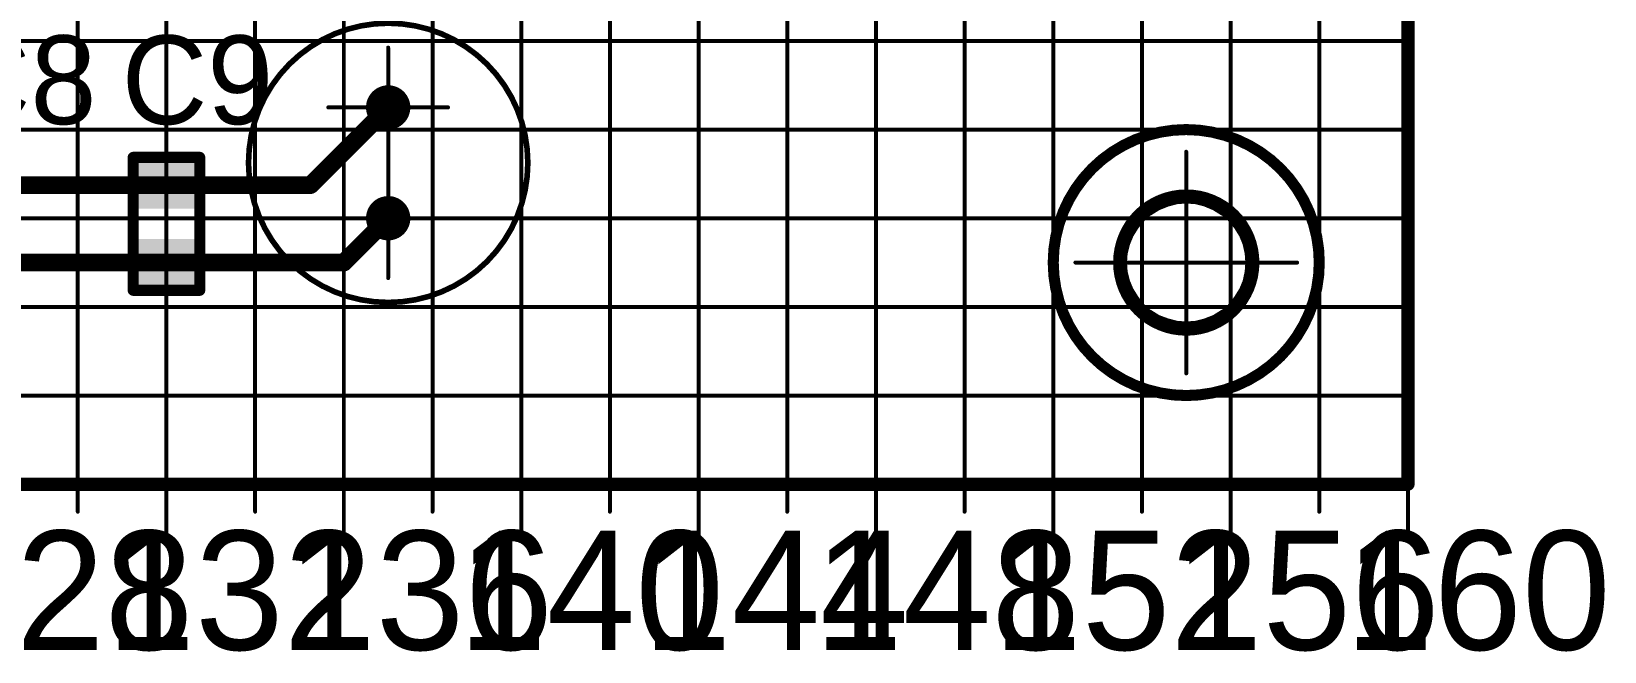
# Model space of a CAD drawing. Header units: millimetres. Extents: x 0 to 841, y 0 to 2540.
# Drawn here: x 330.9 to 401.9, y 2243.4 to 2271.4 of the extents above; entities that cross this region are included whole.
import ezdxf

# ---------------------------------------------------------------- set-up
doc = ezdxf.new("R2010")
doc.units = ezdxf.units.MM
for name, color, linetype in [('Mechanical11', 56, 'Continuous'), ('Mechanical12', 56, 'Continuous'), ('Mechanical7', 56, 'Continuous'), ('Mechanical9', 56, 'Continuous')]:
    doc.layers.add(name, color=color, linetype=linetype)

# ---------------------------------------------------------------- blocks, each defined once
blk = doc.blocks.new('BOASVIEW______T___O_______2_1_33_1_B_1')
at = {"layer": 'Mechanical12'}
for points in [[(265.346, 12.433), (265.346, 14.555), (262.654, 14.555), (262.654, 12.433)], [(265.346, 8.939), (265.346, 11.061), (262.654, 11.061), (262.654, 8.939)]]:
    blk.add_hatch(color=56, dxfattribs=at).paths.add_polyline_path(points)
for points, const_width in [([(320, 210), (320, 0)], 0.6), ([(320, 210), (320, 0)], 0.6), ([(320, 204), (320, 0)], 0.5), ([(262.5, 14.747), (265.5, 14.747)], 0.5), ([(262.5, 8.747), (262.5, 14.747)], 0.5), ([(265.5, 8.747), (265.5, 14.747)], 0.5), ([(262.5, 8.747), (265.5, 8.747)], 0.5), ([(0, 0), (320, 0)], 0.6), ([(0, 0), (320, 0)], 0.6), ([(10, 0), (320, 0)], 0.5)]:
    blk.add_lwpolyline(points, dxfattribs=dict(at, const_width=const_width))
for points, const_width in [([(280.3, 14.5, 1), (267.7, 14.5, 1)], 0.254), ([(274.7, 17, 1), (273.3, 17, 1)], 0.6), ([(273.15, 17, 1), (273.45, 17, 1)], 0.3), ([(274.55, 17, 1), (274.85, 17, 1)], 0.3), ([(316, 10, 1), (304, 10, 1)], 0.5), ([(262.375, 14.747, 1), (262.625, 14.747, 1)], 0.25), ([(262.375, 14.747, 1), (262.625, 14.747, 1)], 0.25), ([(265.375, 14.747, 1), (265.625, 14.747, 1)], 0.25), ([(265.375, 14.747, 1), (265.625, 14.747, 1)], 0.25), ([(267.637, 14.5, 1), (267.764, 14.5, 1)], 0.127), ([(280.237, 14.5, 1), (280.364, 14.5, 1)], 0.127), ([(274.7, 12, 1), (273.3, 12, 1)], 0.6), ([(313, 10, 1), (307, 10, 1)], 0.6), ([(273.15, 12, 1), (273.45, 12, 1)], 0.3), ([(274.55, 12, 1), (274.85, 12, 1)], 0.3), ([(303.875, 10, 1), (304.125, 10, 1)], 0.25), ([(306.85, 10, 1), (307.15, 10, 1)], 0.3), ([(312.85, 10, 1), (313.15, 10, 1)], 0.3), ([(315.875, 10, 1), (316.125, 10, 1)], 0.25), ([(262.375, 8.747, 1), (262.625, 8.747, 1)], 0.25), ([(262.375, 8.747, 1), (262.625, 8.747, 1)], 0.25), ([(265.375, 8.747, 1), (265.625, 8.747, 1)], 0.25), ([(265.375, 8.747, 1), (265.625, 8.747, 1)], 0.25), ([(319.85, 0, 1), (320.15, 0, 1)], 0.3), ([(319.85, 0, 1), (320.15, 0, 1)], 0.3), ([(319.85, 0, 1), (320.15, 0, 1)], 0.3), ([(319.85, 0, 1), (320.15, 0, 1)], 0.3), ([(319.875, 0, 1), (320.125, 0, 1)], 0.25), ([(319.875, 0, 1), (320.125, 0, 1)], 0.25)]:
    blk.add_lwpolyline(points, format="xyb", close=True, dxfattribs=dict(at, const_width=const_width))
at = {"layer": 'Mechanical7', "const_width": 0.18}
for points in [[(274, 14.3), (274, 19.7)], [(271.3, 17), (276.7, 17)], [(310, 5), (310, 15)], [(274, 9.3), (274, 14.7)], [(271.3, 12), (276.7, 12)], [(305, 10), (315, 10)]]:
    blk.add_lwpolyline(points, dxfattribs=at)
at = {"layer": 'Mechanical7', "const_width": 0.09}
for points in [[(273.955, 19.7, 1), (274.045, 19.7, 1)], [(271.255, 17, 1), (271.345, 17, 1)], [(276.655, 17, 1), (276.745, 17, 1)], [(309.955, 15, 1), (310.045, 15, 1)], [(273.955, 14.7, 1), (274.045, 14.7, 1)], [(273.955, 14.3, 1), (274.045, 14.3, 1)], [(271.255, 12, 1), (271.345, 12, 1)], [(276.655, 12, 1), (276.745, 12, 1)], [(304.955, 10, 1), (305.045, 10, 1)], [(314.955, 10, 1), (315.045, 10, 1)], [(273.955, 9.3, 1), (274.045, 9.3, 1)], [(309.955, 5, 1), (310.045, 5, 1)]]:
    blk.add_lwpolyline(points, format="xyb", close=True, dxfattribs=at)
at = {"layer": 'Mechanical7'}
for s, p in [('C8', (254.002, 16.246)), ('C9', (261.978, 16.246))]:
    blk.add_text(s, height=4, dxfattribs=at).set_placement(p)
blk = doc.blocks.new('BOASVIEW______T___L_____2_1_1_1_B_4')
at = {"layer": 'Mechanical12'}
for points in [[(265.346, 12.433), (265.346, 14.555), (262.654, 14.555), (262.654, 12.433)], [(265.346, 8.939), (265.346, 11.061), (262.654, 11.061), (262.654, 8.939)]]:
    blk.add_hatch(color=56, dxfattribs=at).paths.add_polyline_path(points)
at = {"layer": 'Mechanical11'}
for p, q in [((273.592, 17), (273.623, 17.156)), ((273.623, 17.156), (273.712, 17.288)), ((273.712, 17.288), (273.844, 17.377)), ((273.844, 17.377), (274, 17.408)), ((274, 17.408), (274, 17)), ((273.623, 16.844), (273.592, 17)), ((273.592, 17), (274, 17)), ((274, 17), (273.592, 17)), ((273.712, 16.712), (273.623, 16.844)), ((273.844, 16.623), (273.712, 16.712)), ((274, 16.592), (273.844, 16.623)), ((274, 17), (274.408, 17)), ((274, 16.592), (274, 17)), ((274, 17), (274, 16.592)), ((274.156, 16.623), (274, 16.592)), ((274.288, 16.712), (274.156, 16.623)), ((274.377, 16.844), (274.288, 16.712)), ((274.408, 17), (274.377, 16.844)), ((273.592, 12), (273.623, 12.156)), ((273.623, 12.156), (273.712, 12.288)), ((273.712, 12.288), (273.844, 12.377)), ((273.844, 12.377), (274, 12.408)), ((274, 12.408), (274, 12)), ((310, 10), (310, 12.708)), ((310, 12.708), (310.424, 12.675)), ((310.424, 12.675), (310.837, 12.576)), ((310.837, 12.576), (311.23, 12.413)), ((311.23, 12.413), (311.592, 12.191)), ((311.592, 12.191), (311.915, 11.915)), ((273.623, 11.844), (273.592, 12)), ((273.592, 12), (274, 12)), ((274, 12), (273.592, 12)), ((273.712, 11.712), (273.623, 11.844)), ((273.844, 11.623), (273.712, 11.712)), ((274, 11.592), (273.844, 11.623)), ((274, 12), (274.408, 12)), ((274, 11.592), (274, 12)), ((274, 12), (274, 11.592)), ((274.156, 11.623), (274, 11.592)), ((274.288, 11.712), (274.156, 11.623)), ((274.377, 11.844), (274.288, 11.712)), ((274.408, 12), (274.377, 11.844)), ((311.915, 11.915), (312.191, 11.592)), ((312.191, 11.592), (312.413, 11.23)), ((312.413, 11.23), (312.576, 10.837)), ((312.576, 10.837), (312.675, 10.424)), ((312.708, 10), (310, 10)), ((312.675, 10.424), (312.708, 10))]:
    blk.add_line(p, q, dxfattribs=at)
at = {"layer": 'Mechanical12'}
for p, q in [((274, 17), (274, 17.408)), ((274, 17.408), (274.156, 17.377)), ((274.156, 17.377), (274.288, 17.288)), ((274.288, 17.288), (274.377, 17.156)), ((274.377, 17.156), (274.408, 17)), ((274.408, 17), (274, 17)), ((274, 12), (274, 12.408)), ((274, 12.408), (274.156, 12.377)), ((274.156, 12.377), (274.288, 12.288)), ((274.288, 12.288), (274.377, 12.156)), ((274.377, 12.156), (274.408, 12)), ((308.085, 11.915), (308.408, 12.191)), ((308.408, 12.191), (308.77, 12.413)), ((308.77, 12.413), (309.163, 12.576)), ((309.163, 12.576), (309.576, 12.675)), ((309.576, 12.675), (310, 12.708)), ((310, 12.708), (310, 10)), ((274.408, 12), (274, 12)), ((307.587, 11.23), (307.809, 11.592)), ((307.809, 11.592), (308.085, 11.915)), ((307.325, 10.424), (307.424, 10.837)), ((307.424, 10.837), (307.587, 11.23)), ((307.292, 10), (307.325, 10.424)), ((307.292, 10), (310, 10)), ((307.325, 9.576), (307.292, 10)), ((310, 10), (307.292, 10)), ((310, 7.292), (310, 10)), ((310, 10), (312.708, 10)), ((310, 10), (310, 7.292)), ((312.708, 10), (312.675, 9.576)), ((307.424, 9.163), (307.325, 9.576)), ((312.675, 9.576), (312.576, 9.163)), ((307.587, 8.77), (307.424, 9.163)), ((307.809, 8.408), (307.587, 8.77)), ((312.413, 8.77), (312.191, 8.408)), ((312.576, 9.163), (312.413, 8.77)), ((308.085, 8.085), (307.809, 8.408)), ((308.408, 7.809), (308.085, 8.085)), ((308.77, 7.587), (308.408, 7.809)), ((311.592, 7.809), (311.23, 7.587)), ((311.915, 8.085), (311.592, 7.809)), ((312.191, 8.408), (311.915, 8.085)), ((309.163, 7.424), (308.77, 7.587)), ((309.576, 7.325), (309.163, 7.424)), ((310, 7.292), (309.576, 7.325)), ((310.424, 7.325), (310, 7.292)), ((310.837, 7.424), (310.424, 7.325)), ((311.23, 7.587), (310.837, 7.424))]:
    blk.add_line(p, q, dxfattribs=at)
for points, const_width in [([(320, 210), (320, 0)], 0.6), ([(320, 210), (320, 0)], 0.6), ([(270.494, 13.494), (274, 17)], 0.8), ([(256, 13.494), (264, 13.494)], 0.8), ([(264, 13.494), (270.494, 13.494)], 0.8), ([(272, 10), (274, 12)], 0.8), ([(256, 10), (264, 10)], 0.8), ([(264, 10), (272, 10)], 0.8), ([(0, 0), (320, 0)], 0.6), ([(0, 0), (320, 0)], 0.6)]:
    blk.add_lwpolyline(points, dxfattribs=dict(at, const_width=const_width))
for points, const_width in [([(274.7, 17, 1), (273.3, 17, 1)], 0.6), ([(273.15, 17, 1), (273.45, 17, 1)], 0.3), ([(273.8, 17, 1), (274.2, 17, 1)], 0.4), ([(274.55, 17, 1), (274.85, 17, 1)], 0.3), ([(263.8, 13.494, 1), (264.2, 13.494, 1)], 0.4), ([(263.8, 13.494, 1), (264.2, 13.494, 1)], 0.4), ([(270.294, 13.494, 1), (270.694, 13.494, 1)], 0.4), ([(270.294, 13.494, 1), (270.694, 13.494, 1)], 0.4), ([(274.7, 12, 1), (273.3, 12, 1)], 0.6), ([(313, 10, 1), (307, 10, 1)], 0.6), ([(273.15, 12, 1), (273.45, 12, 1)], 0.3), ([(273.8, 12, 1), (274.2, 12, 1)], 0.4), ([(274.55, 12, 1), (274.85, 12, 1)], 0.3), ([(263.8, 10, 1), (264.2, 10, 1)], 0.4), ([(263.8, 10, 1), (264.2, 10, 1)], 0.4), ([(271.8, 10, 1), (272.2, 10, 1)], 0.4), ([(271.8, 10, 1), (272.2, 10, 1)], 0.4), ([(306.85, 10, 1), (307.15, 10, 1)], 0.3), ([(312.85, 10, 1), (313.15, 10, 1)], 0.3), ([(319.85, 0, 1), (320.15, 0, 1)], 0.3), ([(319.85, 0, 1), (320.15, 0, 1)], 0.3), ([(319.85, 0, 1), (320.15, 0, 1)], 0.3), ([(319.85, 0, 1), (320.15, 0, 1)], 0.3)]:
    blk.add_lwpolyline(points, format="xyb", close=True, dxfattribs=dict(at, const_width=const_width))
at = {"layer": 'Mechanical7', "const_width": 0.18}
for points in [[(274, 14.6), (274, 19.4)], [(271.6, 17), (276.4, 17)], [(274, 9.6), (274, 14.4)], [(310, 5.3), (310, 14.7)], [(271.6, 12), (276.4, 12)], [(305.3, 10), (314.7, 10)]]:
    blk.add_lwpolyline(points, dxfattribs=at)
at = {"layer": 'Mechanical7', "const_width": 0.09}
for points in [[(273.955, 19.4, 1), (274.045, 19.4, 1)], [(271.555, 17, 1), (271.645, 17, 1)], [(276.355, 17, 1), (276.445, 17, 1)], [(273.955, 14.6, 1), (274.045, 14.6, 1)], [(273.955, 14.4, 1), (274.045, 14.4, 1)], [(309.955, 14.7, 1), (310.045, 14.7, 1)], [(271.555, 12, 1), (271.645, 12, 1)], [(276.355, 12, 1), (276.445, 12, 1)], [(305.255, 10, 1), (305.345, 10, 1)], [(314.655, 10, 1), (314.745, 10, 1)], [(273.955, 9.6, 1), (274.045, 9.6, 1)], [(309.955, 5.3, 1), (310.045, 5.3, 1)]]:
    blk.add_lwpolyline(points, format="xyb", close=True, dxfattribs=at)
at = {"layer": 'Mechanical9', "const_width": 0.18}
for points in [[(260, 0), (260, 210)], [(264, 0), (264, 210)], [(268, 0), (268, 210)], [(272, 0), (272, 210)], [(276, 0), (276, 210)], [(280, 0), (280, 210)], [(284, 0), (284, 210)], [(288, 0), (288, 210)], [(292, 0), (292, 210)], [(296, 0), (296, 210)], [(300, 0), (300, 210)], [(304, 0), (304, 210)], [(308, 0), (308, 210)], [(312, 0), (312, 210)], [(316, 0), (316, 210)], [(320, 0), (320, 210)], [(320, 0), (320, 210)], [(0, 20), (320, 20)], [(0, 16), (320, 16)], [(0, 12), (320, 12)], [(0, 8), (320, 8)], [(0, 4), (320, 4)], [(0, 0), (320, 0)], [(260, -1.24), (260, 0)], [(264, -1.24), (264, 0)], [(264, -2.48), (264, 0)], [(268, -1.24), (268, 0)], [(272, -1.24), (272, 0)], [(272, -2.48), (272, 0)], [(276, -1.24), (276, 0)], [(280, -1.24), (280, 0)], [(280, -2.48), (280, 0)], [(284, -1.24), (284, 0)], [(288, -1.24), (288, 0)], [(288, -2.48), (288, 0)], [(292, -1.24), (292, 0)], [(296, -1.24), (296, 0)], [(296, -2.48), (296, 0)], [(300, -1.24), (300, 0)], [(304, -1.24), (304, 0)], [(304, -2.48), (304, 0)], [(308, -1.24), (308, 0)], [(312, -1.24), (312, 0)], [(312, -2.48), (312, 0)], [(316, -1.24), (316, 0)], [(320, -1.24), (320, 0)], [(320, -2.48), (320, 0)]]:
    blk.add_lwpolyline(points, dxfattribs=at)
at = {"layer": 'Mechanical9', "const_width": 0.09}
for points in [[(319.955, 20, 1), (320.045, 20, 1)], [(319.955, 16, 1), (320.045, 16, 1)], [(319.955, 12, 1), (320.045, 12, 1)], [(319.955, 8, 1), (320.045, 8, 1)], [(319.955, 4, 1), (320.045, 4, 1)], [(259.955, 0, 1), (260.045, 0, 1)], [(259.955, 0, 1), (260.045, 0, 1)], [(263.955, 0, 1), (264.045, 0, 1)], [(263.955, 0, 1), (264.045, 0, 1)], [(263.955, 0, 1), (264.045, 0, 1)], [(267.955, 0, 1), (268.045, 0, 1)], [(267.955, 0, 1), (268.045, 0, 1)], [(271.955, 0, 1), (272.045, 0, 1)], [(271.955, 0, 1), (272.045, 0, 1)], [(271.955, 0, 1), (272.045, 0, 1)], [(275.955, 0, 1), (276.045, 0, 1)], [(275.955, 0, 1), (276.045, 0, 1)], [(279.955, 0, 1), (280.045, 0, 1)], [(279.955, 0, 1), (280.045, 0, 1)], [(279.955, 0, 1), (280.045, 0, 1)], [(283.955, 0, 1), (284.045, 0, 1)], [(283.955, 0, 1), (284.045, 0, 1)], [(287.955, 0, 1), (288.045, 0, 1)], [(287.955, 0, 1), (288.045, 0, 1)], [(287.955, 0, 1), (288.045, 0, 1)], [(291.955, 0, 1), (292.045, 0, 1)], [(291.955, 0, 1), (292.045, 0, 1)], [(295.955, 0, 1), (296.045, 0, 1)], [(295.955, 0, 1), (296.045, 0, 1)], [(295.955, 0, 1), (296.045, 0, 1)], [(299.955, 0, 1), (300.045, 0, 1)], [(299.955, 0, 1), (300.045, 0, 1)], [(303.955, 0, 1), (304.045, 0, 1)], [(303.955, 0, 1), (304.045, 0, 1)], [(303.955, 0, 1), (304.045, 0, 1)], [(307.955, 0, 1), (308.045, 0, 1)], [(307.955, 0, 1), (308.045, 0, 1)], [(311.955, 0, 1), (312.045, 0, 1)], [(311.955, 0, 1), (312.045, 0, 1)], [(311.955, 0, 1), (312.045, 0, 1)], [(315.955, 0, 1), (316.045, 0, 1)], [(315.955, 0, 1), (316.045, 0, 1)], [(319.955, 0, 1), (320.045, 0, 1)], [(319.955, 0, 1), (320.045, 0, 1)], [(319.955, 0, 1), (320.045, 0, 1)], [(319.955, 0, 1), (320.045, 0, 1)], [(319.955, 0, 1), (320.045, 0, 1)], [(259.955, -1.24, 1), (260.045, -1.24, 1)], [(263.955, -1.24, 1), (264.045, -1.24, 1)], [(267.955, -1.24, 1), (268.045, -1.24, 1)], [(271.955, -1.24, 1), (272.045, -1.24, 1)], [(275.955, -1.24, 1), (276.045, -1.24, 1)], [(279.955, -1.24, 1), (280.045, -1.24, 1)], [(283.955, -1.24, 1), (284.045, -1.24, 1)], [(287.955, -1.24, 1), (288.045, -1.24, 1)], [(291.955, -1.24, 1), (292.045, -1.24, 1)], [(295.955, -1.24, 1), (296.045, -1.24, 1)], [(299.955, -1.24, 1), (300.045, -1.24, 1)], [(303.955, -1.24, 1), (304.045, -1.24, 1)], [(307.955, -1.24, 1), (308.045, -1.24, 1)], [(311.955, -1.24, 1), (312.045, -1.24, 1)], [(315.955, -1.24, 1), (316.045, -1.24, 1)], [(319.955, -1.24, 1), (320.045, -1.24, 1)], [(263.955, -2.48, 1), (264.045, -2.48, 1)], [(271.955, -2.48, 1), (272.045, -2.48, 1)], [(279.955, -2.48, 1), (280.045, -2.48, 1)], [(287.955, -2.48, 1), (288.045, -2.48, 1)], [(295.955, -2.48, 1), (296.045, -2.48, 1)], [(303.955, -2.48, 1), (304.045, -2.48, 1)], [(311.955, -2.48, 1), (312.045, -2.48, 1)], [(319.955, -2.48, 1), (320.045, -2.48, 1)]]:
    blk.add_lwpolyline(points, format="xyb", close=True, dxfattribs=at)
at = {"layer": 'Mechanical7'}
for s, p in [('128', (253.214, -7.475)), ('132', (261.291, -7.475)), ('136', (269.442, -7.475)), ('140', (277.154, -7.475)), ('144', (285.49, -7.475)), ('148', (293.214, -7.475)), ('152', (301.291, -7.475)), ('156', (309.442, -7.475)), ('160', (317.154, -7.475))]:
    blk.add_text(s, height=5.3763, dxfattribs=at).set_placement(p)

msp = doc.modelspace()

# ---------------------------------------------------------------- block references
for name in ['BOASVIEW______T___L_____2_1_1_1_B_4', 'BOASVIEW______T___O_______2_1_33_1_B_1']:
    msp.add_blockref(name, (73, 2251))

doc.saveas('drawing.dxf')
